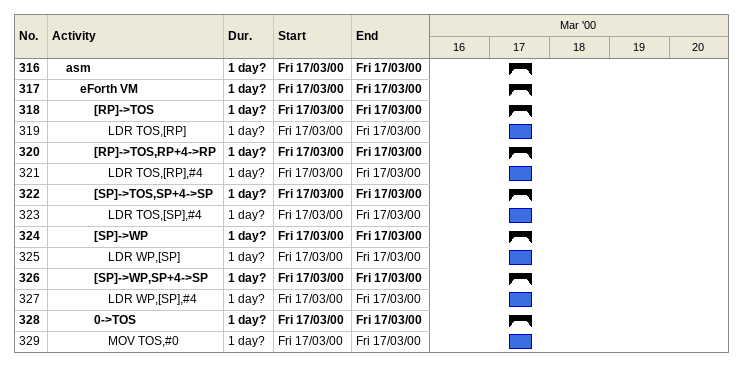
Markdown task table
| ID | Level | Task | Duration | Start | Finish |
|---|---|---|---|---|---|
| 316 | 2 | **asm** | 1d? | 2000-03-17 | 2000-03-17 |
| 317 | 3 | **eForth VM** | 1d? | 2000-03-17 | 2000-03-17 |
| 318 | 4 | **[RP]->TOS** | 1d? | 2000-03-17 | 2000-03-17 |
| 319 | 5 | LDR TOS,[RP] | 1d? | 2000-03-17 | 2000-03-17 |
| 320 | 4 | **[RP]->TOS,RP+4->RP** | 1d? | 2000-03-17 | 2000-03-17 |
| 321 | 5 | LDR TOS,[RP],#4 | 1d? | 2000-03-17 | 2000-03-17 |
| 322 | 4 | **[SP]->TOS,SP+4->SP** | 1d? | 2000-03-17 | 2000-03-17 |
| 323 | 5 | LDR TOS,[SP],#4 | 1d? | 2000-03-17 | 2000-03-17 |
| 324 | 4 | **[SP]->WP** | 1d? | 2000-03-17 | 2000-03-17 |
| 325 | 5 | LDR WP,[SP] | 1d? | 2000-03-17 | 2000-03-17 |
| 326 | 4 | **[SP]->WP,SP+4->SP** | 1d? | 2000-03-17 | 2000-03-17 |
| 327 | 5 | LDR WP,[SP],#4 | 1d? | 2000-03-17 | 2000-03-17 |
| 328 | 4 | **0->TOS** | 1d? | 2000-03-17 | 2000-03-17 |
| 329 | 5 | MOV TOS,#0 | 1d? | 2000-03-17 | 2000-03-17 |
